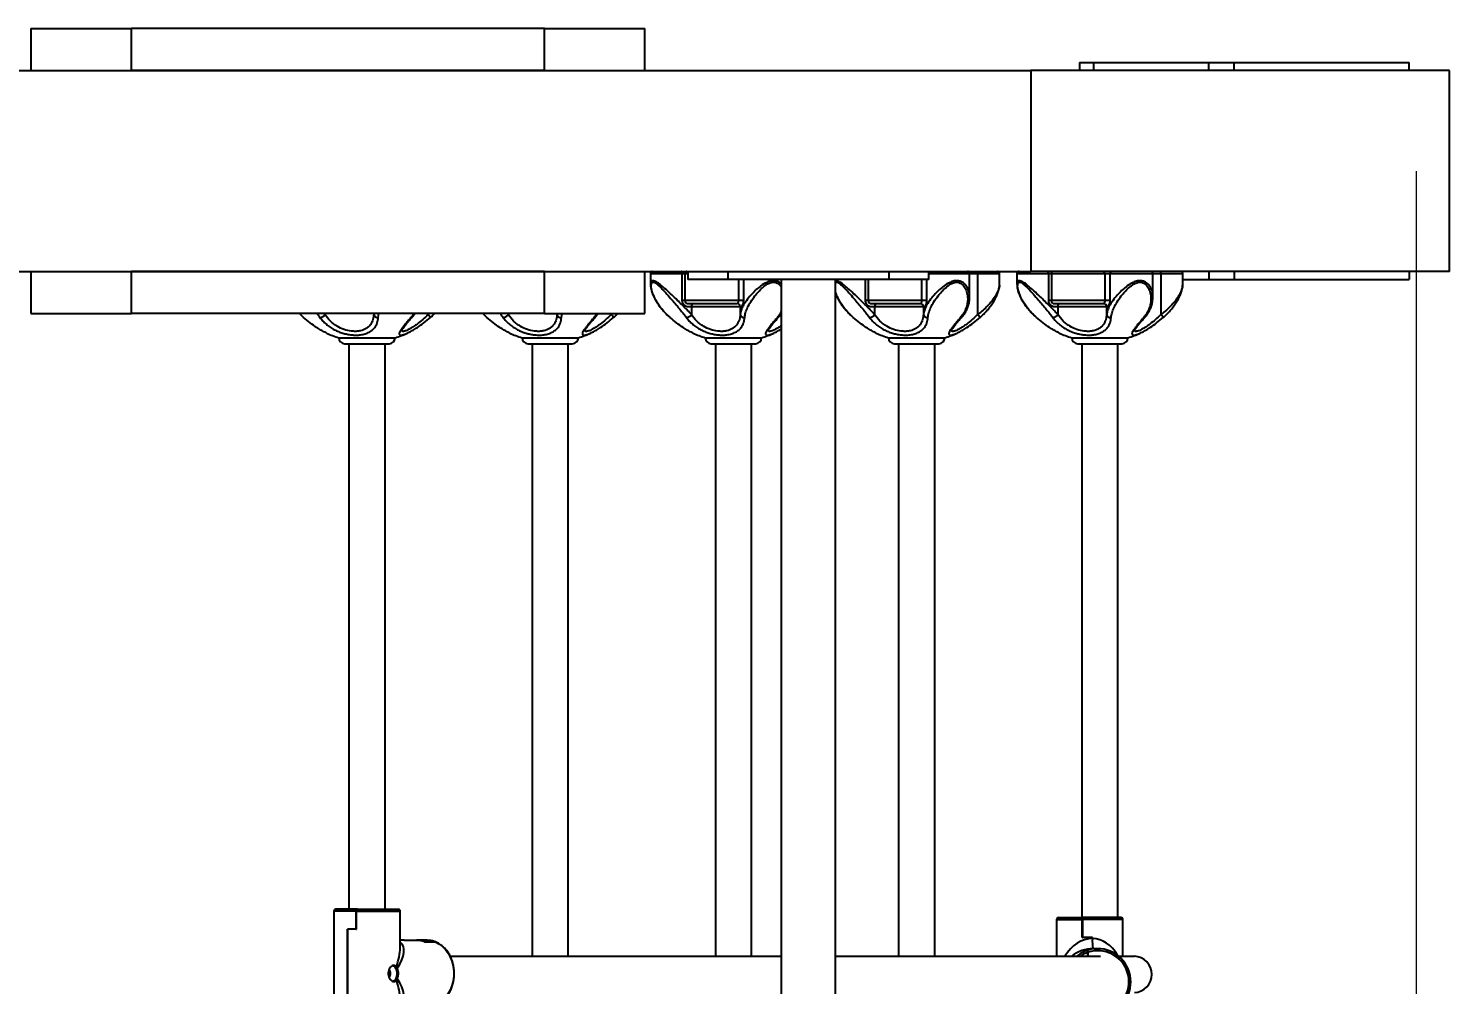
# Model space of a CAD drawing. Header units: millimetres. Extents: x -5684 to 4493, y -3963 to 3401.
# Drawn here: x 2303 to 3010, y -9 to 467 of the extents above; entities that cross this region are included whole.
import ezdxf

# ---------------------------------------------------------------- set-up
doc = ezdxf.new("R2010")
doc.units = ezdxf.units.MM
doc.layers.add('DIKOM_ОБЪЕКТ', color=7, linetype='Continuous')
doc.layers.add('DIKOM_РАЗМЕР_ОБЪЕКТА', color=7, linetype='Continuous')
doc.styles.add('style1', font='arial.ttf', dxfattribs={"width": 0.8})
doc.dimstyles.new('1-50', dxfattribs={"dimtxt": 300, "dimasz": 200, "dimexe": 100, "dimexo": 0, "dimgap": 100, "dimtad": 1, "dimdec": 0, "dimtxsty": 'style1', "dimcen": 0, "dimclrd": 7, "dimclre": 7, "dimadec": 1, "dimazin": 2, "dimtfac": 1, "dimtdec": 0, "dimtmove": 0, "dimatfit": 3, "dimfxl": 0, "dimlwd": 25, "dimlwe": 18, "dimarcsym": 0})

# ---------------------------------------------------------------- blocks, each defined once
blk = doc.blocks.new('*D12')
at = {"layer": 'Defpoints', "color": 0, "transparency": 16777216}
for p in [(-3006.93, 396), (2993.07, 396), (2993.07, -1651.7)]:
    blk.add_point(p, dxfattribs=at)
at = {"layer": 'DIKOM_РАЗМЕР_ОБЪЕКТА', "color": 7, "lineweight": 18, "transparency": 16777216}
for p, q in [((-3006.93, 396), (-3006.93, -1751.7)), ((2993.07, 396), (2993.07, -1751.7))]:
    blk.add_line(p, q, dxfattribs=at)
at = {"layer": 'DIKOM_РАЗМЕР_ОБЪЕКТА', "color": 7, "lineweight": 25, "transparency": 16777216}
blk.add_line((-2806.93, -1651.7), (2793.07, -1651.7), dxfattribs=at)
at = {"layer": 'DIKOM_РАЗМЕР_ОБЪЕКТА', "color": 7, "transparency": 16777216}
for points in [[(-2806.93, -1618.36), (-2806.93, -1685.03), (-3006.93, -1651.7)], [(2793.07, -1618.36), (2793.07, -1685.03), (2993.07, -1651.7)]]:
    blk.add_solid(points, dxfattribs=at)
at = {"layer": 'DIKOM_РАЗМЕР_ОБЪЕКТА', "color": 0, "transparency": 16777216, "insert": (16.76, -1398.52), "char_height": 300, "attachment_point": 5, "style": 'style1'}
blk.add_mtext('6000', dxfattribs=at)

msp = doc.modelspace()

# ---------------------------------------------------------------- linework, layer by layer
at = {"layer": 'DIKOM_ОБЪЕКТ'}
for p, q in [((2303.95, 467), (2303.95, 446)), ((2303.95, 467), (2353.95, 467)), ((2353.95, 446), (2353.95, 467)), ((2559.36, 467), (2353.95, 467)), ((2559.36, 446), (2559.36, 467)), ((2559.36, 467), (2609.36, 467)), ((2609.36, 446), (2609.36, 467)), ((1501.4, 446), (2801.4, 446)), ((2559.36, 446), (2353.95, 446)), ((3009.73, 446), (2801.4, 446)), ((2801.4, 446), (2801.4, 346)), ((2825.61, 450), (2825.61, 446)), ((2825.61, 450), (2832.67, 450)), ((2832.67, 446), (2832.67, 450)), ((2832.67, 450), (2890.02, 450)), ((2890.02, 446), (2890.02, 450)), ((2890.02, 450), (2902.52, 450)), ((2902.52, 446), (2902.52, 450)), ((2902.52, 450), (2989.56, 450)), ((2989.56, 446), (2989.56, 450)), ((3009.73, 346), (3009.73, 446)), ((1501.4, 346), (2801.4, 346)), ((2303.95, 346), (2303.95, 325)), ((2353.95, 325), (2353.95, 346)), ((2559.36, 346), (2353.95, 346)), ((2559.36, 325), (2559.36, 346)), ((2609.36, 325), (2609.36, 346)), ((2612.2, 345), (2612.2, 339.51)), ((2612.2, 345), (2627.82, 345)), ((2612.29, 339.51), (2612.29, 339.37)), ((2627.82, 345), (2627.82, 331.5)), ((2627.82, 345), (2629.31, 345)), ((2629.31, 345), (2629.31, 331.5)), ((2629.31, 345), (2630.67, 345)), ((2630.67, 346), (2630.67, 342)), ((2650.67, 342), (2630.67, 342)), ((2650.67, 346), (2650.67, 342)), ((2730.67, 342), (2650.67, 342)), ((2655.88, 342), (2655.88, 331.5)), ((2658.54, 331.5), (2658.54, 342)), ((2677.17, 342), (2677.17, -350)), ((2704.17, -350), (2704.17, 342)), ((2718.98, 342), (2718.98, 331.5)), ((2720.46, 342), (2720.46, 331.5)), ((2730.67, 346), (2730.67, 342)), ((2750.67, 342), (2730.67, 342)), ((2747.03, 342), (2747.03, 331.5)), ((2749.7, 331.5), (2749.7, 342)), ((2750.67, 342), (2750.67, 346)), ((2750.67, 345), (2770.94, 345)), ((2770.94, 333.39), (2770.94, 345)), ((2770.94, 345), (2774.92, 345)), ((2774.92, 345), (2774.92, 324.57)), ((2774.92, 345), (2785.81, 345)), ((2785.72, 339.51), (2785.72, 339.36)), ((2785.81, 339.51), (2785.81, 345)), ((2794.51, 345), (2794.51, 339.51)), ((2794.51, 345), (2810.13, 345)), ((2794.6, 339.51), (2794.59, 339.37)), ((3009.73, 346), (2801.4, 346)), ((2810.13, 345), (2810.13, 331.5)), ((2810.13, 345), (2811.61, 345)), ((2811.61, 345), (2811.61, 331.5)), ((2811.61, 345), (2838.18, 345)), ((2838.18, 345), (2838.18, 331.5)), ((2838.18, 345), (2840.85, 345)), ((2840.85, 331.5), (2840.85, 345)), ((2840.85, 345), (2862.09, 345)), ((2862.09, 333.39), (2862.09, 345)), ((2862.09, 345), (2866.08, 345)), ((2866.08, 345), (2866.08, 324.57)), ((2866.08, 345), (2876.96, 345)), ((2876.87, 339.51), (2876.88, 339.36)), ((2876.96, 339.51), (2876.96, 345)), ((2876.96, 342), (2890.02, 342)), ((2890.02, 346), (2890.02, 342)), ((2890.02, 342), (2902.52, 342)), ((2902.52, 346), (2902.52, 342)), ((2902.52, 342), (2989.56, 342)), ((2989.56, 346), (2989.56, 342)), ((2629.31, 331.5), (2627.82, 331.5)), ((2655.88, 331.5), (2629.31, 331.5)), ((2630.81, 330), (2655.32, 330)), ((2632.52, 328.5), (2656.8, 328.5)), ((2632.52, 328.5), (2632.52, 324.57)), ((2658.54, 331.5), (2655.88, 331.5)), ((2656.8, 328.5), (2656.8, 324.57)), ((2720.46, 331.5), (2718.98, 331.5)), ((2747.03, 331.5), (2720.46, 331.5)), ((2721.96, 330), (2746.47, 330)), ((2723.67, 328.5), (2747.95, 328.5)), ((2723.67, 328.5), (2723.67, 324.57)), ((2749.7, 331.5), (2747.03, 331.5)), ((2747.95, 328.5), (2747.95, 324.57)), ((2811.61, 331.5), (2810.13, 331.5)), ((2838.18, 331.5), (2811.61, 331.5)), ((2813.11, 330), (2837.63, 330)), ((2814.82, 328.5), (2839.11, 328.5)), ((2814.82, 328.5), (2814.82, 324.57)), ((2840.85, 331.5), (2838.18, 331.5)), ((2839.11, 328.5), (2839.11, 324.57)), ((2303.95, 325), (2353.95, 325)), ((2559.36, 325), (2353.95, 325)), ((2439.58, 323.07), (2437.59, 325)), ((2450.21, 324.57), (2449.82, 325)), ((2450.21, 325), (2450.21, 324.57)), ((2474.55, 325), (2474.5, 324.57)), ((2474.5, 325), (2474.5, 324.57)), ((2476.73, 323.07), (2477.09, 325)), ((2501.47, 325), (2501.47, 324.57)), ((2502.04, 325), (2501.47, 324.57)), ((2502.67, 323.07), (2502.68, 323.07)), ((2530.74, 323.07), (2528.74, 325)), ((2541.36, 324.57), (2540.97, 325)), ((2541.36, 325), (2541.36, 324.57)), ((2559.36, 325), (2609.36, 325)), ((2565.7, 325), (2565.65, 324.57)), ((2565.65, 325), (2565.65, 324.57)), ((2567.88, 323.07), (2568.24, 325)), ((2592.62, 325), (2592.62, 324.57)), ((2593.19, 325), (2592.62, 324.57)), ((2593.82, 323.07), (2593.83, 323.07)), ((2776.12, 323.07), (2776.14, 323.07)), ((2867.28, 323.07), (2867.29, 323.07)), ((2457.12, 313), (2466.69, 313)), ((2466.69, 313), (2485.12, 313)), ((2548.28, 313), (2557.85, 313)), ((2557.85, 313), (2576.28, 313)), ((2639.43, 313), (2649, 313)), ((2649, 313), (2667.43, 313)), ((2730.58, 313), (2740.15, 313)), ((2740.15, 313), (2758.58, 313)), ((2821.73, 313), (2831.3, 313)), ((2831.3, 313), (2849.73, 313)), ((2460.12, 310), (2467.64, 310)), ((2462.12, 310), (2462.12, 28.47)), ((2467.64, 310), (2482.12, 310)), ((2480.12, 28.47), (2480.12, 310)), ((2551.28, 310), (2558.8, 310)), ((2553.28, 310), (2553.28, 5)), ((2558.8, 310), (2573.28, 310)), ((2571.28, 5), (2571.28, 310)), ((2642.43, 310), (2649.95, 310)), ((2644.43, 310), (2644.43, 5)), ((2649.95, 310), (2664.43, 310)), ((2662.43, 5), (2662.43, 310)), ((2733.58, 310), (2741.1, 310)), ((2735.58, 310), (2735.58, 5)), ((2741.1, 310), (2755.58, 310)), ((2753.58, 5), (2753.58, 310)), ((2824.73, 310), (2832.25, 310)), ((2826.73, 310), (2826.73, 24.31)), ((2832.25, 310), (2846.73, 310)), ((2844.73, 24.31), (2844.73, 310)), ((2466.37, 28.47), (2455.62, 28.47)), ((2466.37, 28.47), (2466.47, 28.47)), ((2466.47, 28.47), (2486.62, 28.47)), ((2454.62, 27.47), (2454.62, -34.53)), ((2465.75, 27.47), (2454.62, 27.47)), ((2465.75, 18.57), (2465.75, 27.47)), ((2465.85, 18.47), (2465.85, 27.47)), ((2465.85, 27.47), (2487.62, 27.47)), ((2487.62, 9.19), (2487.62, 27.47)), ((2814.24, 23.31), (2814.24, 5)), ((2814.24, 23.31), (2826.97, 23.31)), ((2815.24, 24.31), (2826.89, 24.31)), ((2826.89, 24.31), (2826.99, 24.31)), ((2826.97, 14.31), (2826.97, 23.31)), ((2846.24, 24.31), (2826.99, 24.31)), ((2827.07, 23.31), (2827.07, 14.41)), ((2847.24, 23.31), (2827.07, 23.31)), ((2847.24, 5), (2847.24, 23.31)), ((2465.75, 18.57), (2461.36, 18.57)), ((2461.36, -25.53), (2461.36, 18.57)), ((2461.36, 18.47), (2461.36, -25.63)), ((2465.85, 18.47), (2461.36, 18.47)), ((2463.73, 18.47), (2463.73, 18.57)), ((2464.61, 18.47), (2464.61, 18.57)), ((2465.75, 18.57), (2465.85, 18.57)), ((2826.97, 14.41), (2827.07, 14.41)), ((2832.01, 14.31), (2826.97, 14.31)), ((2832.01, 14.41), (2827.07, 14.41)), ((2831.7, 14.31), (2831.7, 14.41)), ((2832.01, 13.81), (2832.01, 14.41)), ((2832.01, 14.31), (2832.01, 13.81)), ((2489.62, 12.97), (2487.62, 12.97)), ((2489.62, 12.97), (2495.69, 12.97)), ((2489.77, 12.97), (2495.75, 12.97)), ((2501.02, 12.97), (2495.75, 12.97)), ((2495.75, 12.97), (2495.75, 12.97)), ((2499.7, 12.22), (2504.97, 12.22)), ((2499.7, 12.22), (2499.7, 12.2)), ((2505.05, 12.19), (2499.72, 12.19)), ((2829.64, 8.04), (2828.95, 8.04)), ((2829.06, 8.07), (2829.06, 8.04)), ((2829.06, 8.07), (2829.74, 8.07)), ((2832.4, 8.81), (2832.42, 8.81)), ((2833.15, 8.81), (2832.42, 8.81)), ((2833.15, 8.81), (2833.94, 8.81)), ((2833.17, 8.81), (2833.94, 8.81)), ((2834.63, 8.81), (2833.94, 8.81)), ((2677.17, 5), (2512.54, 5)), ((2836.09, 5), (2704.17, 5)), ((2829.72, 5), (2829.72, 6.99)), ((2829.82, 7.02), (2829.82, 5)), ((2852.94, 5), (2845.15, 5)), ((2485.72, -0.36), (2486.16, -1.1)), ((2486.16, -5.97), (2485.72, -6.71))]:
    msp.add_line(p, q, dxfattribs=at)
at = {"layer": 'DIKOM_ОБЪЕКТ', "flags": 128}
for points in [[(2627.82, 345), (2627.82, 345.2), (2627.8, 345.38), (2627.76, 345.56), (2627.72, 345.71), (2627.67, 345.83), (2627.6, 345.92), (2627.54, 345.98), (2627.47, 346)], [(2810.13, 345), (2810.12, 345.2), (2810.1, 345.38), (2810.07, 345.56), (2810.02, 345.71), (2809.97, 345.83), (2809.91, 345.92), (2809.84, 345.98), (2809.77, 346)], [(2505.05, 12.19), (2506.89, 11.27), (2508.6, 10.02), (2510.14, 8.47), (2511.48, 6.66), (2512.58, 4.61), (2513.43, 2.39), (2514, 0.03), (2514.28, -2.4), (2514.27, -4.87), (2513.96, -7.3), (2513.37, -9.64), (2512.5, -11.86), (2511.37, -13.88), (2510.02, -15.68), (2508.46, -17.21), (2506.74, -18.43), (2504.89, -19.32), (2502.96, -19.86), (2501.83, -20)], [(2483.98, 0.42), (2484.32, 0.29), (2484.95, -0.23), (2485.47, -1.04), (2485.82, -2.07), (2485.98, -3.24), (2485.93, -4.42), (2485.67, -5.53), (2485.23, -6.47), (2484.65, -7.14), (2483.97, -7.49), (2483.94, -7.5)], [(2829.72, 6.99), (2827.5, 6.03), (2825.83, 5)]]:
    msp.add_lwpolyline(points, dxfattribs=at)
at = {"layer": 'DIKOM_ОБЪЕКТ'}
for centre, radius, start, end in [((2613.2, 345), 1, 90, 180), ((2630.31, 345), 1, 90, 180), ((2769.94, 345), 1, 0, 90), ((2770.19, 345.25), 4.74, 356.98383, 9.1171), ((2784.81, 345), 1, 0, 90), ((2795.51, 345), 1, 90, 180), ((2812.61, 345), 1, 90, 180), ((2837.21, 345.03), 0.967, 358.03304, 87.88771), ((2841.78, 345.07), 0.933, 95.12108, 184.3369), ((2861.09, 345), 1, 0, 90), ((2861.34, 345.25), 4.74, 356.98383, 9.1171), ((2875.96, 345), 1, 0, 90), ((2630.81, 331.5), 1.5, 180, 270), ((2633.87, 328.65), 1.36, 98.52552, 186.52595), ((2655.3, 328.5), 1.5, 359.95928, 89.95924), ((2721.96, 331.5), 1.5, 180, 270), ((2725.02, 328.65), 1.36, 98.52552, 186.52595), ((2746.46, 328.5), 1.5, 359.95928, 89.95924), ((2813.11, 331.5), 1.5, 180, 270), ((2816.17, 328.65), 1.36, 98.52552, 186.52595), ((2837.61, 328.5), 1.5, 359.95928, 89.95924), ((2447.63, 326.04), 2.97, 271.48714, 330.29772), ((2476.4, 324.99), 1.95, 192.51703, 279.70451), ((2493.11, 323.75), 0.687, 259.53837, 313.30669), ((2493.63, 316.99), 10.9, 33.88126, 44.04933), ((2538.79, 326.04), 2.97, 271.48714, 330.29772), ((2567.55, 324.99), 1.95, 192.51703, 279.70451), ((2584.26, 323.75), 0.687, 259.53837, 313.30669), ((2584.79, 316.99), 10.9, 33.88126, 44.04933), ((2629.94, 326.04), 2.97, 271.48714, 330.29772), ((2658.7, 324.99), 1.95, 192.51703, 279.70451), ((2675.42, 323.75), 0.687, 259.53837, 313.30669), ((2721.09, 326.04), 2.97, 271.48714, 330.29772), ((2749.86, 324.99), 1.95, 192.51703, 279.70451), ((2766.57, 323.75), 0.687, 259.53837, 313.30669), ((2767.09, 316.99), 10.9, 33.88126, 44.04933), ((2812.24, 326.04), 2.97, 271.48714, 330.29772), ((2841.01, 324.99), 1.95, 192.51703, 279.70451), ((2857.72, 323.75), 0.687, 259.53837, 313.30669), ((2858.24, 316.99), 10.9, 33.88126, 44.04933), ((2471.12, 359.24), 48.32, 245.40152, 253.15675), ((2460.12, 313), 3, 180, 270), ((2482.12, 313), 3, 270, 0), ((2471.12, 359.24), 48.32, 286.84325, 294.61096), ((2562.28, 359.24), 48.32, 245.40152, 253.15675), ((2551.28, 313), 3, 180, 270), ((2573.28, 313), 3, 270, 0), ((2562.28, 359.24), 48.32, 286.84325, 294.61096), ((2653.43, 359.24), 48.32, 245.40152, 253.15675), ((2642.43, 313), 3, 180, 270), ((2664.43, 313), 3, 270, 0), ((2653.43, 359.24), 48.32, 286.84325, 294.61096), ((2744.58, 359.24), 48.32, 245.40152, 253.15675), ((2733.58, 313), 3, 180, 270), ((2755.58, 313), 3, 270, 0), ((2744.58, 359.24), 48.32, 286.84325, 294.61096), ((2835.73, 359.24), 48.32, 245.40152, 253.15675), ((2824.73, 313), 3, 180, 270), ((2846.73, 313), 3, 270, 0), ((2835.73, 359.24), 48.32, 286.84325, 294.61096), ((2455.62, 27.47), 1, 90, 180), ((2486.62, 27.47), 1, 0, 90), ((2815.24, 23.31), 1, 90, 180), ((2846.24, 23.31), 1, 0, 90), ((2495.67, 2), 10.96, 68.31337, 89.89344), ((2495.73, 2.01), 10.95, 68.75314, 89.89975), ((2501.01, 2.07), 10.9, 68.70194, 89.95095), ((2834.64, -7.62), 16.44, 107.69486, 129.84058), ((2833.94, -7.59), 16.41, 90.00097, 107.69045), ((2833.94, -7.59), 16.41, 90.00092, 107.32545), ((2834.6, -7.69), 16.5, 287.6985, 107.11946), ((2834.68, -7.69), 15.5, 288.87683, 108.26819), ((2848.53, 12.57), 16.57, 175.6983, 193.10965), ((2852.63, -4), 9.01, 271.91616, 88.08384), ((2480.51, -3.53), 2.36, 309.76997, 49.70741)]:
    msp.add_arc(centre, radius, start, end, dxfattribs=at)
for centre, major_axis, ratio, start_param, end_param in [((2471.12, -3.53), (13.25, 20.54), 0.478371, 5.159872, 5.645159), ((2471.12, -3.53), (17.31, 14.78), 0.423512, 5.320909, 6.395372), ((2830.74, -7.69), (3.01, 21.38), 0.758841, 0.106546, 1.046254), ((2830.74, -7.69), (12.38, 12.12), 0.904381, 0.7455, 1.439304), ((2830.74, -7.69), (3.01, 21.38), 0.758841, 5.479566, 6.389731), ((2471.12, -3.53), (-13.25, 20.54), 0.478371, 3.779619, 4.264906), ((2471.12, -3.53), (17.31, -14.78), 0.423512, 6.170999, 7.245462)]:
    msp.add_ellipse(centre, major_axis=major_axis, ratio=ratio, start_param=start_param, end_param=end_param, dxfattribs=at)
for points, knots in [([(2632.52, 324.57), (2632.03, 325.1), (2631.06, 326.18), (2629.24, 328.02), (2627.17, 330.07), (2624.73, 332.42), (2622.04, 334.97), (2619.37, 337.45), (2617.28, 339.25), (2615.8, 340.37), (2614.67, 341.06), (2613.62, 341.45), (2612.77, 341.32), (2612.24, 340.68), (2612.28, 339.88), (2612.29, 339.51)], [0, 0, 0, 0, 0.076837, 0.155446, 0.247454, 0.341659, 0.453099, 0.568471, 0.662803, 0.711478, 0.761566, 0.817951, 0.875025, 0.940539, 1, 1, 1, 1]), ([(2621.89, 323.07), (2621.05, 323.85), (2619.35, 325.44), (2617.12, 328.09), (2615.18, 330.91), (2613.8, 333.57), (2612.93, 335.94), (2612.48, 338.01), (2612.48, 339.66), (2612.98, 340.55), (2613.73, 340.68), (2614.64, 340.27), (2615.61, 339.55), (2616.9, 338.38), (2618.68, 336.51), (2620.97, 333.94), (2623.26, 331.31), (2625.39, 328.83), (2627.16, 326.71), (2628.74, 324.77), (2629.59, 323.64), (2630.01, 323.07)], [0, 0, 0, 0, 0.064239, 0.130841, 0.201633, 0.274498, 0.327183, 0.381031, 0.439862, 0.476982, 0.50866, 0.540205, 0.568265, 0.597416, 0.653878, 0.722043, 0.79238, 0.848761, 0.906208, 0.952675, 1, 1, 1, 1]), ([(2677.17, 339.87), (2677, 340.03), (2676.53, 340.48), (2675.47, 341.06), (2673.94, 341.45), (2672.04, 341.32), (2669.65, 340.49), (2667.15, 338.93), (2664.74, 336.93), (2662.46, 334.69), (2660.27, 332.11), (2658.54, 329.55), (2657.41, 327.24), (2656.92, 325.66), (2656.83, 324.8), (2656.8, 324.57)], [0, 0, 0, 0, 0.026974, 0.077961, 0.13536, 0.193458, 0.260148, 0.362083, 0.450223, 0.540979, 0.658286, 0.779759, 0.871316, 0.96532, 1, 1, 1, 1]), ([(2659.03, 323.07), (2659.14, 323.85), (2659.36, 325.44), (2660.45, 328.09), (2662, 330.91), (2663.86, 333.57), (2665.84, 335.94), (2667.9, 338.01), (2670.06, 339.66), (2672.14, 340.55), (2673.8, 340.68), (2675.14, 340.28), (2676.16, 339.54), (2676.85, 338.86), (2677.1, 338.37), (2677.17, 338.24)], [0, 0, 0, 0, 0.105531, 0.214945, 0.331242, 0.450945, 0.537495, 0.625956, 0.722605, 0.783584, 0.835625, 0.887447, 0.933545, 0.981433, 1, 1, 1, 1]), ([(2723.67, 324.57), (2723.19, 325.1), (2722.21, 326.18), (2720.4, 328.02), (2718.32, 330.07), (2715.88, 332.42), (2713.19, 334.97), (2710.52, 337.45), (2708.44, 339.25), (2706.95, 340.37), (2705.83, 341.06), (2704.82, 341.46), (2704.37, 341.33), (2704.17, 341.27)], [0, 0, 0, 0, 0.088903, 0.179854, 0.286309, 0.395307, 0.524246, 0.657733, 0.766877, 0.823195, 0.881148, 0.946388, 1, 1, 1, 1]), ([(2704.17, 340.37), (2704.19, 340.41), (2704.33, 340.66), (2704.91, 340.65), (2705.79, 340.28), (2706.76, 339.55), (2708.05, 338.38), (2709.83, 336.51), (2712.12, 333.94), (2714.41, 331.31), (2716.54, 328.83), (2718.31, 326.71), (2719.89, 324.77), (2720.74, 323.64), (2721.17, 323.07)], [0, 0, 0, 0, 0.009716, 0.069695, 0.129422, 0.182553, 0.237746, 0.344651, 0.473716, 0.606892, 0.713643, 0.822413, 0.910395, 1, 1, 1, 1]), ([(2770.86, 333.28), (2770.87, 333.83), (2770.9, 335.3), (2770.2, 337.44), (2769.06, 339.25), (2767.84, 340.37), (2766.63, 341.06), (2765.09, 341.45), (2763.19, 341.32), (2760.8, 340.49), (2758.31, 338.93), (2755.89, 336.93), (2753.61, 334.69), (2751.43, 332.11), (2749.7, 329.55), (2748.56, 327.24), (2748.07, 325.66), (2747.98, 324.8), (2747.95, 324.57)], [0, 0, 0, 0, 0.054054, 0.143934, 0.217422, 0.255342, 0.294363, 0.33829, 0.382752, 0.433791, 0.511801, 0.579255, 0.648711, 0.738486, 0.83145, 0.901518, 0.97346, 1, 1, 1, 1]), ([(2750.18, 323.07), (2750.29, 323.85), (2750.52, 325.44), (2751.6, 328.09), (2753.15, 330.91), (2755.01, 333.57), (2756.99, 335.94), (2759.05, 338.01), (2761.21, 339.66), (2763.29, 340.55), (2764.96, 340.68), (2766.28, 340.27), (2767.32, 339.55), (2768.38, 338.38), (2769.36, 336.51), (2769.99, 333.94), (2770.04, 331.31), (2769.61, 328.83), (2768.84, 326.71), (2767.8, 324.77), (2766.9, 323.64), (2766.44, 323.07)], [0, 0, 0, 0, 0.064239, 0.130841, 0.201633, 0.274498, 0.327183, 0.381031, 0.439862, 0.476982, 0.50866, 0.540205, 0.568265, 0.597416, 0.653878, 0.722043, 0.79238, 0.848761, 0.906208, 0.952675, 1, 1, 1, 1]), ([(2814.82, 324.57), (2814.34, 325.1), (2813.36, 326.18), (2811.55, 328.02), (2809.48, 330.07), (2807.03, 332.42), (2804.35, 334.97), (2801.68, 337.45), (2799.59, 339.25), (2798.1, 340.37), (2796.98, 341.06), (2795.92, 341.45), (2795.08, 341.32), (2794.55, 340.68), (2794.58, 339.88), (2794.6, 339.51)], [0, 0, 0, 0, 0.076837, 0.155446, 0.247454, 0.341659, 0.453099, 0.568471, 0.662803, 0.711478, 0.761566, 0.817951, 0.875025, 0.940539, 1, 1, 1, 1]), ([(2804.19, 323.07), (2803.36, 323.85), (2801.65, 325.44), (2799.42, 328.09), (2797.48, 330.91), (2796.11, 333.57), (2795.24, 335.94), (2794.78, 338.01), (2794.79, 339.66), (2795.29, 340.55), (2796.04, 340.68), (2796.95, 340.27), (2797.92, 339.55), (2799.2, 338.38), (2800.99, 336.51), (2803.27, 333.94), (2805.57, 331.31), (2807.69, 328.83), (2809.47, 326.71), (2811.04, 324.77), (2811.89, 323.64), (2812.32, 323.07)], [0, 0, 0, 0, 0.064239, 0.130841, 0.201633, 0.274498, 0.327183, 0.381031, 0.439862, 0.476982, 0.50866, 0.540205, 0.568265, 0.597416, 0.653878, 0.722043, 0.79238, 0.848761, 0.906208, 0.952675, 1, 1, 1, 1]), ([(2862.01, 333.28), (2862.02, 333.83), (2862.05, 335.3), (2861.35, 337.44), (2860.21, 339.25), (2858.99, 340.37), (2857.78, 341.06), (2856.24, 341.45), (2854.34, 341.32), (2851.95, 340.49), (2849.46, 338.93), (2847.04, 336.93), (2844.76, 334.69), (2842.58, 332.11), (2840.85, 329.55), (2839.71, 327.24), (2839.22, 325.66), (2839.13, 324.8), (2839.11, 324.57)], [0, 0, 0, 0, 0.054054, 0.143934, 0.217422, 0.255342, 0.294363, 0.33829, 0.382752, 0.433791, 0.511801, 0.579255, 0.648711, 0.738486, 0.83145, 0.901518, 0.97346, 1, 1, 1, 1]), ([(2841.34, 323.07), (2841.45, 323.85), (2841.67, 325.44), (2842.75, 328.09), (2844.31, 330.91), (2846.16, 333.57), (2848.14, 335.94), (2850.21, 338.01), (2852.36, 339.66), (2854.45, 340.55), (2856.11, 340.68), (2857.44, 340.27), (2858.47, 339.55), (2859.53, 338.38), (2860.51, 336.51), (2861.14, 333.94), (2861.19, 331.31), (2860.76, 328.83), (2860, 326.71), (2858.96, 324.77), (2858.05, 323.64), (2857.6, 323.07)], [0, 0, 0, 0, 0.064239, 0.130841, 0.201633, 0.274498, 0.327183, 0.381031, 0.439862, 0.476982, 0.50866, 0.540205, 0.568265, 0.597416, 0.653878, 0.722043, 0.79238, 0.848761, 0.906208, 0.952675, 1, 1, 1, 1]), ([(2612.23, 339.36), (2612.23, 339.15), (2612.24, 338.45), (2612.5, 337.14), (2613.01, 335.38), (2613.82, 333.42), (2614.9, 331.36), (2616.25, 329.26), (2617.81, 327.22), (2619.47, 325.36), (2620.84, 323.98), (2621.65, 323.28), (2621.88, 323.08)], [0, 0, 0, 0, 0.04017, 0.133182, 0.241598, 0.35679, 0.480478, 0.60698, 0.731766, 0.853895, 0.957855, 1, 1, 1, 1]), ([(2713.04, 323.07), (2712.2, 323.85), (2710.5, 325.44), (2708.27, 328.09), (2706.34, 330.91), (2704.94, 333.55), (2704.39, 335.18), (2704.17, 335.85)], [0, 0, 0, 0, 0.197188, 0.401631, 0.618936, 0.842606, 1, 1, 1, 1]), ([(2704.17, 335.5), (2704.17, 335.47), (2704.37, 334.8), (2704.99, 333.42), (2706.05, 331.36), (2707.4, 329.26), (2708.96, 327.22), (2710.62, 325.36), (2711.99, 323.98), (2712.8, 323.28), (2713.04, 323.08)], [0, 0, 0, 0, 0.006776, 0.157634, 0.31962, 0.48529, 0.648713, 0.808657, 0.944806, 1, 1, 1, 1]), ([(2767.02, 323.27), (2767.23, 323.5), (2767.91, 324.25), (2768.82, 325.65), (2769.76, 327.46), (2770.44, 329.42), (2770.86, 331.37), (2770.9, 332.67), (2770.92, 333.27)], [0, 0, 0, 0, 0.078986, 0.254729, 0.438422, 0.630132, 0.828066, 1, 1, 1, 1]), ([(2785.72, 339.36), (2785.74, 339.17), (2785.8, 338.5), (2785.3, 336.91), (2784.35, 334.69), (2782.73, 332.11), (2780.62, 329.55), (2778.28, 327.24), (2776.4, 325.66), (2775.24, 324.8), (2774.92, 324.57)], [0, 0, 0, 0, 0.048734, 0.18017, 0.315505, 0.490434, 0.671576, 0.808105, 0.948285, 1, 1, 1, 1]), ([(2776.13, 323.07), (2776.2, 323.13), (2776.84, 323.66), (2777.99, 324.8), (2779.59, 326.49), (2781.1, 328.35), (2782.49, 330.35), (2783.7, 332.43), (2784.66, 334.49), (2785.33, 336.42), (2785.72, 338.02), (2785.77, 338.96), (2785.79, 339.34)], [0, 0, 0, 0, 0.012015, 0.113858, 0.222568, 0.337042, 0.457411, 0.582043, 0.708775, 0.82213, 0.92757, 1, 1, 1, 1]), ([(2794.53, 339.36), (2794.54, 339.15), (2794.55, 338.45), (2794.8, 337.14), (2795.32, 335.38), (2796.13, 333.42), (2797.21, 331.36), (2798.55, 329.26), (2800.11, 327.22), (2801.77, 325.36), (2803.15, 323.98), (2803.96, 323.28), (2804.19, 323.08)], [0, 0, 0, 0, 0.04017, 0.133182, 0.241598, 0.35679, 0.480478, 0.60698, 0.731766, 0.853895, 0.957855, 1, 1, 1, 1]), ([(2858.17, 323.27), (2858.38, 323.5), (2859.06, 324.25), (2859.97, 325.65), (2860.91, 327.46), (2861.59, 329.42), (2862.01, 331.37), (2862.05, 332.67), (2862.07, 333.27)], [0, 0, 0, 0, 0.078986, 0.254729, 0.438422, 0.630132, 0.828066, 1, 1, 1, 1]), ([(2876.88, 339.36), (2876.89, 339.17), (2876.95, 338.5), (2876.45, 336.91), (2875.5, 334.69), (2873.88, 332.11), (2871.77, 329.55), (2869.43, 327.24), (2867.55, 325.66), (2866.39, 324.8), (2866.08, 324.57)], [0, 0, 0, 0, 0.048734, 0.18017, 0.315505, 0.490434, 0.671576, 0.808105, 0.948285, 1, 1, 1, 1]), ([(2867.29, 323.07), (2867.35, 323.13), (2867.99, 323.66), (2869.15, 324.8), (2870.74, 326.49), (2872.25, 328.35), (2873.64, 330.35), (2874.86, 332.43), (2875.82, 334.49), (2876.48, 336.42), (2876.87, 338.02), (2876.92, 338.96), (2876.94, 339.34)], [0, 0, 0, 0, 0.012015, 0.113858, 0.222568, 0.337042, 0.457411, 0.582043, 0.708775, 0.82213, 0.92757, 1, 1, 1, 1]), ([(2627.82, 331.5), (2627.85, 331.22), (2627.89, 330.67), (2628.25, 329.92), (2628.84, 329.25), (2629.84, 328.67), (2631.21, 328.48), (2632.07, 328.49), (2632.52, 328.5)], [0, 0, 0, 0, 0.112907, 0.223036, 0.332846, 0.486507, 0.731951, 1, 1, 1, 1]), ([(2655.88, 331.5), (2655.88, 331.47), (2655.87, 331.33), (2655.86, 331.14), (2655.82, 330.89), (2655.77, 330.67), (2655.72, 330.49), (2655.65, 330.33), (2655.59, 330.2), (2655.48, 330.03), (2655.43, 330.01), (2655.39, 330.01), (2655.38, 330.01)], [0, 0, 0, 0, 0.0191037, 0.0841216, 0.1233741, 0.1998303, 0.2659612, 0.3338938, 0.441369, 0.5506388, 0.9309498, 1, 1, 1, 1]), ([(2656.8, 328.5), (2656.84, 328.5), (2656.94, 328.5), (2657.37, 328.56), (2657.91, 329.11), (2658.28, 329.82), (2658.5, 330.64), (2658.53, 331.23), (2658.54, 331.5)], [0, 0, 0, 0, 0.180596, 0.46892, 0.634812, 0.760348, 0.891966, 1, 1, 1, 1]), ([(2677.17, 325.84), (2676.99, 325.49), (2676.49, 324.53), (2675.76, 323.64), (2675.29, 323.07)], [0, 0, 0, 0, 0.364696, 1, 1, 1, 1]), ([(2718.98, 331.5), (2719, 331.22), (2719.05, 330.67), (2719.4, 329.92), (2719.99, 329.25), (2721, 328.67), (2722.36, 328.48), (2723.22, 328.49), (2723.67, 328.5)], [0, 0, 0, 0, 0.112907, 0.223036, 0.332846, 0.486507, 0.731951, 1, 1, 1, 1]), ([(2747.03, 331.5), (2747.03, 331.47), (2747.03, 331.33), (2747.01, 331.14), (2746.97, 330.89), (2746.93, 330.67), (2746.87, 330.49), (2746.81, 330.33), (2746.74, 330.2), (2746.64, 330.03), (2746.58, 330.01), (2746.54, 330.01), (2746.54, 330.01)], [0, 0, 0, 0, 0.0191037, 0.0841216, 0.1233741, 0.1998303, 0.2659612, 0.3338938, 0.441369, 0.5506388, 0.9309498, 1, 1, 1, 1]), ([(2747.95, 328.5), (2747.99, 328.5), (2748.09, 328.5), (2748.52, 328.56), (2749.06, 329.11), (2749.43, 329.82), (2749.66, 330.64), (2749.68, 331.23), (2749.7, 331.5)], [0, 0, 0, 0, 0.180596, 0.46892, 0.634812, 0.760348, 0.891966, 1, 1, 1, 1]), ([(2810.13, 331.5), (2810.15, 331.22), (2810.2, 330.67), (2810.56, 329.92), (2811.14, 329.25), (2812.15, 328.67), (2813.51, 328.48), (2814.37, 328.49), (2814.82, 328.5)], [0, 0, 0, 0, 0.112907, 0.223036, 0.332846, 0.486507, 0.731951, 1, 1, 1, 1]), ([(2838.18, 331.5), (2838.18, 331.47), (2838.18, 331.33), (2838.16, 331.14), (2838.13, 330.89), (2838.08, 330.67), (2838.02, 330.49), (2837.96, 330.33), (2837.89, 330.2), (2837.79, 330.03), (2837.73, 330.01), (2837.7, 330.01), (2837.69, 330.01)], [0, 0, 0, 0, 0.0191037, 0.0841216, 0.1233741, 0.1998303, 0.2659612, 0.3338938, 0.441369, 0.5506388, 0.9309498, 1, 1, 1, 1]), ([(2839.11, 328.5), (2839.15, 328.5), (2839.25, 328.5), (2839.67, 328.56), (2840.21, 329.11), (2840.58, 329.82), (2840.81, 330.64), (2840.84, 331.23), (2840.85, 331.5)], [0, 0, 0, 0, 0.180596, 0.46892, 0.634812, 0.760348, 0.891966, 1, 1, 1, 1]), ([(2437.55, 325), (2437.98, 324.55), (2438.63, 323.89), (2439.35, 323.28), (2439.58, 323.08)], [0, 0, 0, 0, 0.6715032, 1, 1, 1, 1]), ([(2451.02, 315.33), (2450.72, 315.47), (2449.86, 315.85), (2448.17, 316.79), (2445.75, 318.29), (2442.81, 320.35), (2440.67, 322.15), (2439.58, 323.07)], [0, 0, 0, 0, 0.095516, 0.271387, 0.452154, 0.720766, 1, 1, 1, 1]), ([(2446.23, 325), (2446.29, 324.93), (2446.83, 324.26), (2447.29, 323.64), (2447.71, 323.07)], [0, 0, 0, 0, 0.099126, 1, 1, 1, 1]), ([(2447.71, 323.07), (2448.17, 322.48), (2449.11, 321.29), (2450.82, 319.68), (2452.74, 318.22), (2454.77, 317.01), (2456.91, 316.01), (2459.04, 315.26), (2461.24, 314.7), (2463.46, 314.36), (2465.73, 314.26), (2468.03, 314.42), (2470.24, 314.9), (2472.21, 315.7), (2473.82, 316.78), (2475.26, 318.29), (2476.38, 320.35), (2476.61, 322.15), (2476.73, 323.07)], [0, 0, 0, 0, 0.062267, 0.125384, 0.184616, 0.244969, 0.297021, 0.350191, 0.399898, 0.450893, 0.504295, 0.559506, 0.620891, 0.684742, 0.746042, 0.809048, 0.902673, 1, 1, 1, 1]), ([(2474.5, 324.57), (2474.4, 323.73), (2474.22, 322.01), (2473.31, 320.04), (2472.09, 318.55), (2470.48, 317.32), (2468.71, 316.61), (2466.82, 316.24), (2465.32, 316.12), (2462.82, 316.25), (2459.62, 317), (2456.64, 318.4), (2454.43, 319.92), (2452.24, 321.79), (2451.03, 323.45), (2450.21, 324.57)], [0, 0, 0, 0, 0.096179, 0.195513, 0.256861, 0.319808, 0.418621, 0.442431, 0.494268, 0.548059, 0.646215, 0.750372, 0.810217, 0.871264, 1, 1, 1, 1]), ([(2492.99, 323.07), (2492.47, 322.48), (2491.43, 321.29), (2490.06, 319.68), (2488.89, 318.22), (2488.01, 317.01), (2487.41, 316.01), (2487.1, 315.26), (2487.08, 314.7), (2487.36, 314.37), (2487.91, 314.25), (2488.53, 314.37), (2488.82, 314.43)], [0, 0, 0, 0, 0.112914, 0.227369, 0.334779, 0.444221, 0.538611, 0.63503, 0.725167, 0.81764, 0.914477, 1, 1, 1, 1]), ([(2488.43, 316.64), (2488.43, 316.65), (2488.44, 316.66), (2488.57, 316.97), (2488.87, 317.47), (2489.39, 318.23), (2490.15, 319.21), (2491.13, 320.41), (2492.29, 321.77), (2493.17, 322.77), (2493.59, 323.26)], [0, 0, 0, 0, 0.062354, 0.151845, 0.25998, 0.385496, 0.524221, 0.677181, 0.842204, 1, 1, 1, 1]), ([(2501.47, 324.57), (2500.6, 323.73), (2498.82, 322.01), (2496.38, 320.04), (2494.3, 318.55), (2492.33, 317.32), (2490.89, 316.61), (2489.82, 316.24), (2489.17, 316.13), (2488.55, 316.2), (2488.54, 316.62), (2488.54, 316.86)], [0, 0, 0, 0, 0.155406, 0.31591, 0.415037, 0.516746, 0.676408, 0.71488, 0.798638, 0.885554, 1, 1, 1, 1]), ([(2488.82, 314.43), (2488.87, 314.44), (2489.27, 314.5), (2490.37, 314.92), (2492.09, 315.7), (2494.07, 316.78), (2496.5, 318.29), (2499.44, 320.35), (2501.58, 322.15), (2502.67, 323.07)], [0, 0, 0, 0, 0.017944, 0.154799, 0.29715, 0.433815, 0.574284, 0.783015, 1, 1, 1, 1]), ([(2494.4, 325), (2494.36, 324.93), (2494, 324.26), (2493.47, 323.64), (2492.99, 323.07)], [0, 0, 0, 0, 0.099126, 1, 1, 1, 1]), ([(2493.56, 323.27), (2493.77, 323.5), (2494.28, 324.05), (2494.66, 324.65), (2494.88, 325)], [0, 0, 0, 0, 0.4199243, 1, 1, 1, 1]), ([(2502.68, 323.07), (2502.74, 323.13), (2503.38, 323.66), (2504.06, 324.31), (2504.63, 324.92), (2504.7, 325)], [0, 0, 0, 0, 0.093461, 0.885665, 1, 1, 1, 1]), ([(2528.7, 325), (2529.14, 324.55), (2529.78, 323.89), (2530.5, 323.28), (2530.73, 323.08)], [0, 0, 0, 0, 0.671503, 1, 1, 1, 1]), ([(2542.17, 315.33), (2541.87, 315.47), (2541.01, 315.85), (2539.32, 316.79), (2536.91, 318.29), (2533.96, 320.35), (2531.83, 322.15), (2530.74, 323.07)], [0, 0, 0, 0, 0.095516, 0.271387, 0.452154, 0.720766, 1, 1, 1, 1]), ([(2537.39, 325), (2537.44, 324.93), (2537.98, 324.26), (2538.45, 323.64), (2538.86, 323.07)], [0, 0, 0, 0, 0.099126, 1, 1, 1, 1]), ([(2538.86, 323.07), (2539.33, 322.48), (2540.26, 321.29), (2541.97, 319.68), (2543.89, 318.22), (2545.93, 317.01), (2548.06, 316.01), (2550.19, 315.26), (2552.39, 314.7), (2554.61, 314.36), (2556.88, 314.26), (2559.18, 314.42), (2561.39, 314.9), (2563.36, 315.7), (2564.98, 316.78), (2566.42, 318.29), (2567.53, 320.35), (2567.76, 322.15), (2567.88, 323.07)], [0, 0, 0, 0, 0.062267, 0.125384, 0.184616, 0.244969, 0.297021, 0.350191, 0.399898, 0.450893, 0.504295, 0.559506, 0.620891, 0.684742, 0.746042, 0.809048, 0.902673, 1, 1, 1, 1]), ([(2565.65, 324.57), (2565.56, 323.73), (2565.37, 322.01), (2564.46, 320.04), (2563.24, 318.55), (2561.64, 317.32), (2559.87, 316.61), (2557.97, 316.24), (2556.47, 316.12), (2553.98, 316.25), (2550.77, 317), (2547.79, 318.4), (2545.58, 319.92), (2543.39, 321.79), (2542.18, 323.45), (2541.36, 324.57)], [0, 0, 0, 0, 0.096179, 0.195513, 0.256861, 0.319808, 0.418621, 0.442431, 0.494268, 0.548059, 0.646215, 0.750372, 0.810217, 0.871264, 1, 1, 1, 1]), ([(2584.14, 323.07), (2583.62, 322.48), (2582.58, 321.29), (2581.22, 319.68), (2580.04, 318.22), (2579.16, 317.01), (2578.56, 316.01), (2578.26, 315.26), (2578.23, 314.7), (2578.51, 314.37), (2579.06, 314.25), (2579.69, 314.37), (2579.98, 314.43)], [0, 0, 0, 0, 0.112914, 0.227369, 0.334779, 0.444221, 0.538611, 0.63503, 0.725167, 0.81764, 0.914477, 1, 1, 1, 1]), ([(2579.59, 316.64), (2579.59, 316.65), (2579.59, 316.66), (2579.73, 316.97), (2580.03, 317.47), (2580.55, 318.23), (2581.3, 319.21), (2582.28, 320.41), (2583.44, 321.77), (2584.32, 322.77), (2584.75, 323.26)], [0, 0, 0, 0, 0.062354, 0.151845, 0.25998, 0.385496, 0.524221, 0.677181, 0.842204, 1, 1, 1, 1]), ([(2592.62, 324.57), (2591.75, 323.73), (2589.98, 322.01), (2587.53, 320.04), (2585.45, 318.55), (2583.48, 317.32), (2582.04, 316.61), (2580.97, 316.24), (2580.33, 316.13), (2579.7, 316.2), (2579.69, 316.62), (2579.69, 316.86)], [0, 0, 0, 0, 0.155406, 0.31591, 0.415037, 0.516746, 0.676408, 0.71488, 0.798638, 0.885554, 1, 1, 1, 1]), ([(2579.98, 314.43), (2580.02, 314.44), (2580.42, 314.5), (2581.52, 314.92), (2583.24, 315.7), (2585.22, 316.78), (2587.65, 318.29), (2590.59, 320.35), (2592.73, 322.15), (2593.82, 323.07)], [0, 0, 0, 0, 0.017944, 0.154799, 0.29715, 0.433815, 0.574284, 0.783015, 1, 1, 1, 1]), ([(2585.55, 325), (2585.51, 324.93), (2585.15, 324.26), (2584.62, 323.64), (2584.14, 323.07)], [0, 0, 0, 0, 0.099126, 1, 1, 1, 1]), ([(2584.71, 323.27), (2584.93, 323.5), (2585.43, 324.05), (2585.81, 324.65), (2586.03, 325)], [0, 0, 0, 0, 0.419924, 1, 1, 1, 1]), ([(2593.83, 323.07), (2593.9, 323.13), (2594.53, 323.66), (2595.22, 324.31), (2595.78, 324.92), (2595.85, 325)], [0, 0, 0, 0, 0.093461, 0.885665, 1, 1, 1, 1]), ([(2633.33, 315.33), (2633.02, 315.47), (2632.16, 315.85), (2630.48, 316.79), (2628.06, 318.29), (2625.11, 320.35), (2622.98, 322.15), (2621.89, 323.07)], [0, 0, 0, 0, 0.0955157, 0.2713873, 0.4521539, 0.7207663, 1, 1, 1, 1]), ([(2630.01, 323.07), (2630.48, 322.48), (2631.42, 321.29), (2633.12, 319.68), (2635.04, 318.22), (2637.08, 317.01), (2639.22, 316.01), (2641.35, 315.26), (2643.54, 314.7), (2645.77, 314.36), (2648.04, 314.26), (2650.33, 314.42), (2652.55, 314.9), (2654.51, 315.7), (2656.13, 316.78), (2657.57, 318.29), (2658.68, 320.35), (2658.91, 322.15), (2659.03, 323.07)], [0, 0, 0, 0, 0.062267, 0.125384, 0.184616, 0.244969, 0.297021, 0.350191, 0.399898, 0.450893, 0.504295, 0.559506, 0.620891, 0.684742, 0.746042, 0.809048, 0.902673, 1, 1, 1, 1]), ([(2656.8, 324.57), (2656.71, 323.73), (2656.52, 322.01), (2655.61, 320.04), (2654.39, 318.55), (2652.79, 317.32), (2651.02, 316.61), (2649.13, 316.24), (2647.62, 316.12), (2645.13, 316.25), (2641.92, 317), (2638.94, 318.4), (2636.73, 319.92), (2634.54, 321.79), (2633.34, 323.45), (2632.52, 324.57)], [0, 0, 0, 0, 0.096179, 0.195513, 0.256861, 0.319808, 0.418621, 0.442431, 0.494268, 0.548059, 0.646215, 0.750372, 0.810217, 0.871264, 1, 1, 1, 1]), ([(2675.29, 323.07), (2674.77, 322.48), (2673.73, 321.29), (2672.37, 319.68), (2671.2, 318.22), (2670.32, 317.01), (2669.72, 316.01), (2669.41, 315.26), (2669.38, 314.7), (2669.66, 314.37), (2670.22, 314.25), (2670.84, 314.37), (2671.13, 314.43)], [0, 0, 0, 0, 0.112914, 0.227369, 0.334779, 0.444221, 0.538611, 0.63503, 0.725167, 0.81764, 0.914477, 1, 1, 1, 1]), ([(2670.74, 316.64), (2670.74, 316.65), (2670.74, 316.66), (2670.88, 316.97), (2671.18, 317.47), (2671.7, 318.23), (2672.45, 319.21), (2673.44, 320.41), (2674.6, 321.77), (2675.47, 322.77), (2675.9, 323.26)], [0, 0, 0, 0, 0.062354, 0.151845, 0.25998, 0.385496, 0.524221, 0.677181, 0.842204, 1, 1, 1, 1]), ([(2677.17, 318.98), (2676.99, 318.85), (2676.22, 318.3), (2674.64, 317.33), (2673.19, 316.6), (2672.12, 316.24), (2671.48, 316.13), (2670.85, 316.2), (2670.85, 316.62), (2670.84, 316.86)], [0, 0, 0, 0, 0.050348, 0.215467, 0.474668, 0.537126, 0.673101, 0.814204, 1, 1, 1, 1]), ([(2675.87, 323.27), (2676.08, 323.5), (2676.58, 324.04), (2676.95, 324.63), (2677.17, 324.97)], [0, 0, 0, 0, 0.427306, 1, 1, 1, 1]), ([(2724.48, 315.33), (2724.17, 315.47), (2723.31, 315.85), (2721.63, 316.79), (2719.21, 318.29), (2716.27, 320.35), (2714.13, 322.15), (2713.04, 323.07)], [0, 0, 0, 0, 0.0955157, 0.2713873, 0.4521539, 0.7207663, 1, 1, 1, 1]), ([(2721.17, 323.07), (2721.63, 322.48), (2722.57, 321.29), (2724.27, 319.68), (2726.2, 318.22), (2728.23, 317.01), (2730.37, 316.01), (2732.5, 315.26), (2734.69, 314.7), (2736.92, 314.36), (2739.19, 314.26), (2741.48, 314.42), (2743.7, 314.9), (2745.66, 315.7), (2747.28, 316.78), (2748.72, 318.29), (2749.83, 320.35), (2750.07, 322.15), (2750.18, 323.07)], [0, 0, 0, 0, 0.062267, 0.125384, 0.184616, 0.244969, 0.297021, 0.350191, 0.399898, 0.450893, 0.504295, 0.559506, 0.620891, 0.684742, 0.746042, 0.809048, 0.902673, 1, 1, 1, 1]), ([(2747.95, 324.57), (2747.86, 323.73), (2747.67, 322.01), (2746.77, 320.04), (2745.54, 318.55), (2743.94, 317.32), (2742.17, 316.61), (2740.28, 316.24), (2738.78, 316.12), (2736.28, 316.25), (2733.07, 317), (2730.09, 318.4), (2727.88, 319.92), (2725.69, 321.79), (2724.49, 323.45), (2723.67, 324.57)], [0, 0, 0, 0, 0.096179, 0.195513, 0.256861, 0.319808, 0.418621, 0.442431, 0.494268, 0.548059, 0.646215, 0.750372, 0.810217, 0.871264, 1, 1, 1, 1]), ([(2766.44, 323.07), (2765.93, 322.48), (2764.89, 321.29), (2763.52, 319.68), (2762.35, 318.22), (2761.47, 317.01), (2760.87, 316.01), (2760.56, 315.26), (2760.54, 314.7), (2760.82, 314.37), (2761.37, 314.25), (2761.99, 314.37), (2762.28, 314.43)], [0, 0, 0, 0, 0.112914, 0.227369, 0.334779, 0.444221, 0.538611, 0.63503, 0.725167, 0.81764, 0.914477, 1, 1, 1, 1]), ([(2761.89, 316.64), (2761.89, 316.65), (2761.9, 316.66), (2762.03, 316.97), (2762.33, 317.47), (2762.85, 318.23), (2763.6, 319.21), (2764.59, 320.41), (2765.75, 321.77), (2766.62, 322.77), (2767.05, 323.26)], [0, 0, 0, 0, 0.062354, 0.151845, 0.25998, 0.385496, 0.524221, 0.677181, 0.842204, 1, 1, 1, 1]), ([(2774.92, 324.57), (2774.05, 323.73), (2772.28, 322.01), (2769.83, 320.04), (2767.76, 318.55), (2765.79, 317.32), (2764.34, 316.61), (2763.28, 316.24), (2762.63, 316.13), (2762.01, 316.2), (2762, 316.62), (2761.99, 316.86)], [0, 0, 0, 0, 0.155406, 0.31591, 0.415037, 0.516746, 0.676408, 0.71488, 0.798638, 0.885554, 1, 1, 1, 1]), ([(2762.28, 314.43), (2762.33, 314.44), (2762.72, 314.5), (2763.83, 314.92), (2765.55, 315.7), (2767.53, 316.78), (2769.96, 318.29), (2772.9, 320.35), (2775.03, 322.15), (2776.12, 323.07)], [0, 0, 0, 0, 0.017944, 0.154799, 0.29715, 0.433815, 0.574284, 0.783015, 1, 1, 1, 1]), ([(2815.63, 315.33), (2815.33, 315.47), (2814.47, 315.85), (2812.78, 316.79), (2810.36, 318.29), (2807.42, 320.35), (2805.28, 322.15), (2804.19, 323.07)], [0, 0, 0, 0, 0.0955157, 0.2713873, 0.4521539, 0.7207663, 1, 1, 1, 1]), ([(2812.32, 323.07), (2812.78, 322.48), (2813.72, 321.29), (2815.43, 319.68), (2817.35, 318.22), (2819.38, 317.01), (2821.52, 316.01), (2823.65, 315.26), (2825.85, 314.7), (2828.07, 314.36), (2830.34, 314.26), (2832.64, 314.42), (2834.85, 314.9), (2836.82, 315.7), (2838.43, 316.78), (2839.87, 318.29), (2840.99, 320.35), (2841.22, 322.15), (2841.34, 323.07)], [0, 0, 0, 0, 0.062267, 0.125384, 0.184616, 0.244969, 0.297021, 0.350191, 0.399898, 0.450893, 0.504295, 0.559506, 0.620891, 0.684742, 0.746042, 0.809048, 0.902673, 1, 1, 1, 1]), ([(2839.11, 324.57), (2839.01, 323.73), (2838.83, 322.01), (2837.92, 320.04), (2836.7, 318.55), (2835.09, 317.32), (2833.32, 316.61), (2831.43, 316.24), (2829.93, 316.12), (2827.43, 316.25), (2824.23, 317), (2821.25, 318.4), (2819.04, 319.92), (2816.85, 321.79), (2815.64, 323.45), (2814.82, 324.57)], [0, 0, 0, 0, 0.096179, 0.195513, 0.256861, 0.319808, 0.418621, 0.442431, 0.494268, 0.548059, 0.646215, 0.750372, 0.810217, 0.871264, 1, 1, 1, 1]), ([(2857.6, 323.07), (2857.08, 322.48), (2856.04, 321.29), (2854.67, 319.68), (2853.5, 318.22), (2852.62, 317.01), (2852.02, 316.01), (2851.71, 315.26), (2851.69, 314.7), (2851.97, 314.37), (2852.52, 314.25), (2853.14, 314.37), (2853.43, 314.43)], [0, 0, 0, 0, 0.112914, 0.227369, 0.334779, 0.444221, 0.538611, 0.63503, 0.725167, 0.81764, 0.914477, 1, 1, 1, 1]), ([(2853.04, 316.64), (2853.04, 316.65), (2853.05, 316.66), (2853.18, 316.97), (2853.48, 317.47), (2854, 318.23), (2854.76, 319.21), (2855.74, 320.41), (2856.9, 321.77), (2857.78, 322.77), (2858.2, 323.26)], [0, 0, 0, 0, 0.062354, 0.151845, 0.25998, 0.385496, 0.524221, 0.677181, 0.842204, 1, 1, 1, 1]), ([(2866.08, 324.57), (2865.21, 323.73), (2863.43, 322.01), (2860.99, 320.04), (2858.91, 318.55), (2856.94, 317.32), (2855.5, 316.61), (2854.43, 316.24), (2853.78, 316.13), (2853.16, 316.2), (2853.15, 316.62), (2853.15, 316.86)], [0, 0, 0, 0, 0.155406, 0.31591, 0.415037, 0.516746, 0.676408, 0.71488, 0.798638, 0.885554, 1, 1, 1, 1]), ([(2853.43, 314.43), (2853.48, 314.44), (2853.88, 314.5), (2854.98, 314.92), (2856.7, 315.7), (2858.68, 316.78), (2861.11, 318.29), (2864.05, 320.35), (2866.19, 322.15), (2867.28, 323.07)], [0, 0, 0, 0, 0.017944, 0.154799, 0.29715, 0.433815, 0.574284, 0.783015, 1, 1, 1, 1]), ([(2671.13, 314.43), (2671.18, 314.44), (2671.57, 314.5), (2672.67, 314.91), (2674.4, 315.7), (2675.95, 316.53), (2676.9, 317.13), (2677.17, 317.29)], [0, 0, 0, 0, 0.036876, 0.318116, 0.610651, 0.891501, 1, 1, 1, 1]), ([(2466.37, 28.47), (2466.36, 28.47), (2466.28, 28.46), (2466.13, 28.41), (2465.94, 28.21), (2465.82, 27.96), (2465.76, 27.71), (2465.75, 27.55), (2465.75, 27.47)], [0, 0, 0, 0, 0.026082, 0.258333, 0.48822, 0.70924, 0.843474, 1, 1, 1, 1]), ([(2466.47, 28.47), (2466.41, 28.46), (2466.28, 28.44), (2466.11, 28.3), (2465.97, 28.09), (2465.88, 27.83), (2465.85, 27.6), (2465.85, 27.48), (2465.85, 27.47)], [0, 0, 0, 0, 0.182618, 0.414889, 0.569213, 0.773912, 0.978819, 1, 1, 1, 1]), ([(2826.97, 23.31), (2826.97, 23.33), (2826.97, 23.44), (2826.96, 23.67), (2826.95, 23.95), (2826.93, 24.17), (2826.91, 24.3), (2826.89, 24.31), (2826.89, 24.31)], [0, 0, 0, 0, 0.021113, 0.2210493, 0.4213786, 0.6275159, 0.8430953, 1, 1, 1, 1]), ([(2827.07, 23.31), (2827.07, 23.41), (2827.07, 23.62), (2827.05, 23.9), (2827.04, 24.13), (2827.01, 24.29), (2827, 24.31), (2826.99, 24.31)], [0, 0, 0, 0, 0.1812619, 0.3816625, 0.5867029, 0.8003092, 1, 1, 1, 1]), ([(2505.09, 12.19), (2504.93, 12.25), (2504.18, 12.55), (2502.78, 12.86), (2501.29, 13.02), (2500.42, 12.92), (2500.18, 12.9)], [0, 0, 0, 0, 0.0999687, 0.4768749, 0.8529767, 1, 1, 1, 1]), ([(2501.85, -19.97), (2502.23, -19.94), (2503.24, -19.87), (2504.82, -19.41), (2506.58, -18.63), (2508.23, -17.55), (2509.74, -16.2), (2511.08, -14.61), (2512.24, -12.8), (2513.17, -10.82), (2513.88, -8.7), (2514.34, -6.47), (2514.54, -4.19), (2514.49, -1.89), (2514.17, 0.37), (2513.6, 2.56), (2512.79, 4.64), (2511.75, 6.56), (2510.5, 8.28), (2509.12, 9.75), (2508.08, 10.51), (2507.58, 10.87)], [0, 0, 0, 0, 0.032414, 0.085675, 0.138999, 0.192469, 0.246122, 0.299954, 0.353932, 0.408013, 0.462161, 0.51635, 0.570566, 0.624802, 0.679057, 0.733332, 0.787622, 0.841917, 0.896191, 0.950408, 1, 1, 1, 1]), ([(2507.58, 10.87), (2507.54, 10.9), (2506.97, 11.35), (2506.15, 11.76), (2505.36, 12.08), (2505.18, 12.16)], [0, 0, 0, 0, 0.059862, 0.774909, 1, 1, 1, 1]), ([(2829.72, 6.99), (2829.72, 7.07), (2829.72, 7.27), (2829.71, 7.58), (2829.69, 7.83), (2829.67, 7.98), (2829.66, 8.03), (2829.65, 8.04), (2829.64, 8.04)], [0, 0, 0, 0, 0.153136, 0.38582, 0.611831, 0.753394, 0.953706, 1, 1, 1, 1]), ([(2829.82, 7.02), (2829.82, 7.12), (2829.82, 7.34), (2829.81, 7.66), (2829.79, 7.92), (2829.77, 8.05), (2829.75, 8.06), (2829.74, 8.07)], [0, 0, 0, 0, 0.187187, 0.41869, 0.642912, 0.856448, 1, 1, 1, 1]), ([(2485.72, -0.36), (2485.7, -0.33), (2485.51, -0.03), (2485.1, 0.35), (2484.39, 0.53), (2483.61, 0.32), (2482.79, -0.33), (2482.11, -1.33), (2481.69, -2.58), (2481.62, -3.94), (2481.9, -5.24), (2482.47, -6.35), (2483.25, -7.16), (2484.1, -7.57), (2484.89, -7.53), (2485.42, -7.16), (2485.65, -6.81), (2485.72, -6.71)], [0, 0, 0, 0, 0.009115, 0.085707, 0.147076, 0.221382, 0.295639, 0.371194, 0.447777, 0.522899, 0.596331, 0.670483, 0.746613, 0.822955, 0.89745, 0.970933, 1, 1, 1, 1]), ([(2486.16, -5.97), (2486.25, -5.79), (2486.45, -5.41), (2486.65, -4.79), (2486.77, -4.12), (2486.81, -3.45), (2486.75, -2.79), (2486.62, -2.17), (2486.42, -1.6), (2486.24, -1.27), (2486.16, -1.1)], [0, 0, 0, 0, 0.128314, 0.260434, 0.387106, 0.517635, 0.641296, 0.768544, 0.882931, 1, 1, 1, 1])]:
    msp.add_open_spline(points, degree=3, knots=knots, dxfattribs=at)

# ---------------------------------------------------------------- dimensions: what is measured, and where the dimension line sits
at = {"layer": 'DIKOM_РАЗМЕР_ОБЪЕКТА'}
dim = msp.add_linear_dim(base=(2993.07, -1651.7), p1=(-3006.93, 396), p2=(2993.07, 396), dimstyle='1-50', dxfattribs=at)
dim.commit()
dim.dimension.update_dxf_attribs({"geometry": '*D12', "text_midpoint": (16.76, -1651.7), "dimtype": 160})

doc.saveas('drawing.dxf')
